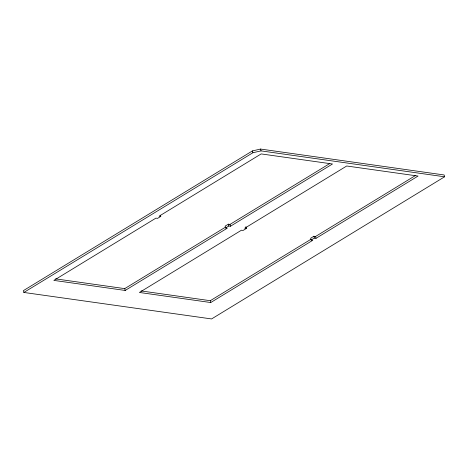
<?xml version="1.0" encoding="UTF-8"?>
<svg xmlns="http://www.w3.org/2000/svg" width="468" height="468" viewBox="0 0 468 468"><rect width="100%" height="100%" fill="white"/><g stroke="black" fill="none" stroke-linecap="round" stroke-linejoin="round"><path stroke-width="0.7" d="M252.404 150.924L23.4 290.622L23.868 292.453L211.577 318.942L444.6 176.793L444.132 174.962L260.571 149.058L252.404 150.924L252.878 152.749L23.868 292.453M160.465 215.186L160.781 216.409L157.564 218.369L155.908 218.135L53.861 280.39L125.19 290.452L227.243 228.203L225.582 227.969L225.114 226.138L228.326 224.178L229.987 224.412L329.548 163.677M55.552 278.864L124.722 288.627L225.529 227.132M225.582 227.969L228.793 226.009L230.455 226.243L332.502 163.987L261.173 153.919L159.12 216.175L160.781 216.409M245.87 226.652L246.338 228.483L243.126 230.443L241.465 230.209L139.417 292.465L210.752 302.533L312.8 240.277L311.138 240.043L310.67 238.218L313.888 236.252L315.543 236.486L415.724 175.371M141.108 290.938L210.284 300.702L311.085 239.206M311.138 240.043L314.356 238.083L316.011 238.317L418.064 176.062L346.73 165.994L244.682 228.249L246.338 228.483M252.878 152.749L261.039 150.883L444.6 176.793M315.543 236.486L316.011 238.317M313.888 236.252L314.356 238.083M260.571 149.058L261.039 150.883M229.987 224.412L230.455 226.243M228.326 224.178L228.793 226.009M210.284 300.702L210.752 302.533M124.722 288.627L125.19 290.452"/></g></svg>
